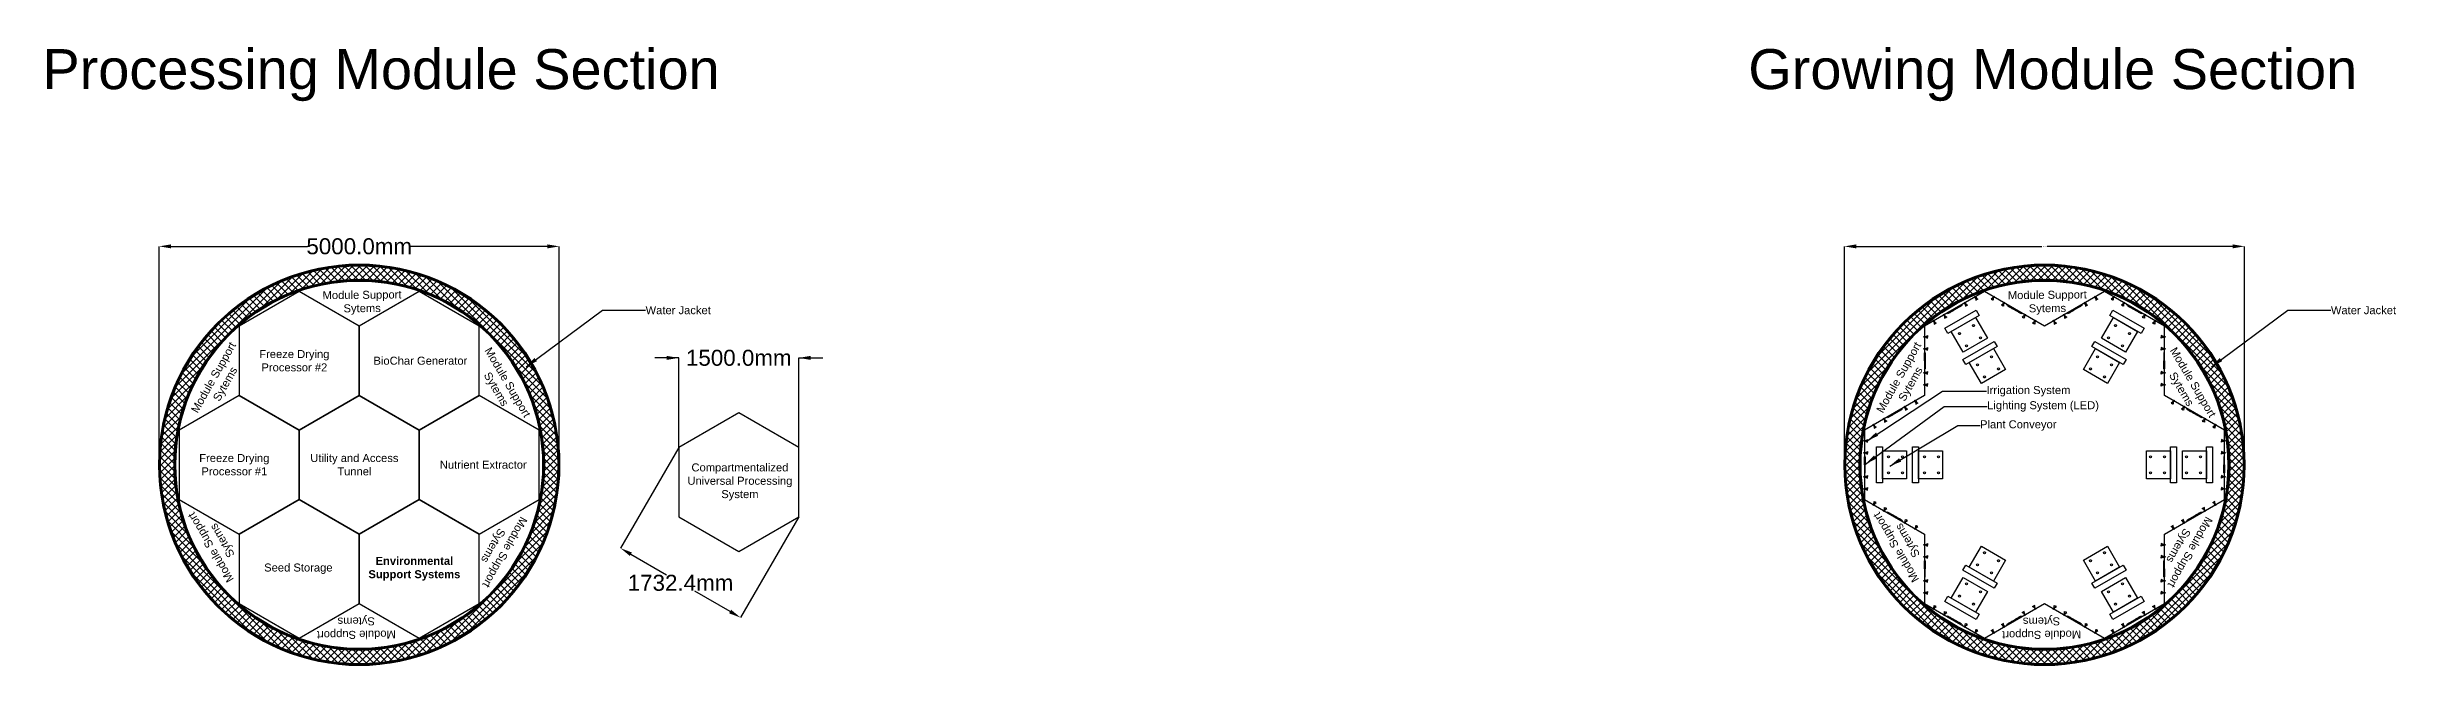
# Model space of a CAD drawing. Header units: inches. Extents: x -4186 to 68039, y -33263 to 5220.
# Drawn here: x -3901 to 25452, y -2501 to 5220 of the extents above; entities that cross this region are included whole.
import ezdxf

# ---------------------------------------------------------------- set-up
doc = ezdxf.new("R2010")
doc.units = ezdxf.units.IN
doc.header["$MEASUREMENT"] = 0
for name, color, linetype in [('Compartment', 2, 'Continuous'), ('Plant Conveyors', 3, 'Continuous'), ('Skin', 3, 'Continuous'), ('SupportSystems', 5, 'Continuous'), ('Water', 4, 'Continuous')]:
    doc.layers.add(name, color=color, linetype=linetype)
doc.styles.add('Arial', font='Arial.ttf')
doc.dimstyles.new('BigDim', dxfattribs={"dimtxt": 10, "dimasz": 150, "dimexe": 0.18, "dimexo": 0.0625, "dimgap": 0.09, "dimtad": 0, "dimtih": 1, "dimtoh": 1, "dimdec": 1, "dimzin": 0, "dimdsep": 46, "dimtxsty": 'Arial', "dimcen": 0.09, "dimclrd": 4, "dimclre": 4, "dimadec": 0, "dimazin": 0, "dimtfac": 1, "dimtofl": 0, "dimtmove": 0, "dimatfit": 3, "dimfxl": 1, "dimtolj": 1, "dimtzin": 0, "dimarcsym": 0})
doc.dimstyles.get("Standard").update_dxf_attribs({"dimtxt": 0.18, "dimasz": 0.18, "dimexe": 0.18, "dimexo": 0.0625, "dimgap": 0.09, "dimtad": 0, "dimtih": 1, "dimtoh": 1, "dimdec": 4, "dimzin": 0, "dimdsep": 46, "dimtxsty": 'Standard', "dimcen": 0.09, "dimadec": 0, "dimazin": 0, "dimtfac": 1, "dimtdec": 4, "dimtofl": 0, "dimtmove": 0, "dimatfit": 3, "dimfxl": 1, "dimtolj": 1, "dimtzin": 0, "dimarcsym": 0})
pattern_1 = [(45, (21059.07571, 0), (-0.0883883476, 0.0883883476), []), (135, (21059.07571, 0), (-0.0883883476, -0.0883883476), [])]

# ---------------------------------------------------------------- blocks, each defined once
blk = doc.blocks.new('*D1')
at = {"color": 4, "lineweight": -2}
for p, q in [((3993, 1336), (3693, 1336)), ((3993, 218), (3993, 1337)), ((5493, 218), (5493, 1337)), ((5493, 1336), (5793, 1336))]:
    blk.add_line(p, q, dxfattribs=at)
at = {"color": 4}
for points in [[(3843, 1311), (3843, 1361), (3993, 1336)], [(5643, 1361), (5643, 1311), (5493, 1336)]]:
    blk.add_solid(points, dxfattribs=at)
at = {"layer": 'Defpoints', "color": 0}
for p in [(5493, 1336), (3993, 218), (5493, 218)]:
    blk.add_point(p, dxfattribs=at)
at = {"color": 0, "insert": (4743, 1336), "char_height": 200, "attachment_point": 5, "style": 'Arial'}
blk.add_mtext('\\A1;1500.0mm', dxfattribs=at)
blk = doc.blocks.new('*D2')
at = {"color": 4, "lineweight": -2}
for p, q in [((3993, 218), (3265, -1042)), ((5493, -648), (4765, -1908)), ((3395, -1117), (3838, -1373)), ((4635, -1833), (4192, -1577))]:
    blk.add_line(p, q, dxfattribs=at)
at = {"color": 4}
for points in [[(3407, -1095), (3382, -1138), (3265, -1041)], [(4622, -1855), (4648, -1811), (4765, -1908)]]:
    blk.add_solid(points, dxfattribs=at)
at = {"layer": 'Defpoints', "color": 0}
for p in [(3993, 219), (5493, -648), (4765, -1908)]:
    blk.add_point(p, dxfattribs=at)
at = {"color": 0, "insert": (4015, -1475), "char_height": 200, "attachment_point": 5, "style": 'Arial'}
blk.add_mtext('\\A1;1732.4mm', dxfattribs=at)
blk = doc.blocks.new('*D3')
at = {"color": 4, "lineweight": -2}
for p, q in [((-2500, 0), (-2500, 2729)), ((-2350, 2729), (-645, 2729)), ((2350, 2729), (645, 2729)), ((2500, 0), (2500, 2729))]:
    blk.add_line(p, q, dxfattribs=at)
at = {"color": 4}
for points in [[(-2350, 2754), (-2350, 2704), (-2500, 2729)], [(2350, 2704), (2350, 2754), (2500, 2729)]]:
    blk.add_solid(points, dxfattribs=at)
at = {"layer": 'Defpoints', "color": 0}
for p in [(2500, 2729), (-2500, 0), (2500, 0)]:
    blk.add_point(p, dxfattribs=at)
at = {"color": 0, "insert": (0, 2729), "char_height": 200, "attachment_point": 5, "style": 'Arial'}
blk.add_mtext('\\A1;5000.0mm', dxfattribs=at)
blk = doc.blocks.new('*D6')
at = {"color": 4, "lineweight": -2}
for p, q in [((18559, 0), (18559, 2729)), ((18709, 2729), (21027, 2729)), ((23409, 2729), (21091, 2729)), ((23559, 0), (23559, 2729))]:
    blk.add_line(p, q, dxfattribs=at)
at = {"color": 4}
for points in [[(18709, 2754), (18709, 2704), (18559, 2729)], [(23409, 2704), (23409, 2754), (23559, 2729)]]:
    blk.add_solid(points, dxfattribs=at)
at = {"layer": 'Defpoints', "color": 0}
for p in [(23559, 2729), (18559, 0), (23559, 0)]:
    blk.add_point(p, dxfattribs=at)
at = {"color": 0, "insert": (21059, 2729), "char_height": 10, "attachment_point": 5, "style": 'Arial'}
blk.add_mtext('\\A1;5000.0mm', dxfattribs=at)
blk = doc.blocks.new('LED_ARRAY')
for p, q in [((18819.075711, 100), (18809.075711, 110)), ((18809.075711, 0), (18819.075711, 0)), ((18819.075711, 0), (18819.075711, 100)), ((18819.075711, -100), (18819.075711, 0)), ((18819.075711, -100), (18809.075711, -110))]:
    blk.add_line(p, q)
for points in [[(18809.075711, 90), (18809.075711, 100), (18819.075711, 100), (18819.075711, 90)], [(18809.075711, 80), (18809.075711, 90), (18819.075711, 90), (18819.075711, 80)], [(18809.075711, 70), (18809.075711, 80), (18819.075711, 80), (18819.075711, 70)], [(18809.075711, 60), (18809.075711, 70), (18819.075711, 70), (18819.075711, 60)], [(18809.075711, 50), (18809.075711, 60), (18819.075711, 60), (18819.075711, 50)], [(18809.075711, 40), (18809.075711, 50), (18819.075711, 50), (18819.075711, 40)], [(18809.075711, 30), (18809.075711, 40), (18819.075711, 40), (18819.075711, 30)], [(18809.075711, 20), (18809.075711, 30), (18819.075711, 30), (18819.075711, 20)], [(18809.075711, 10), (18809.075711, 20), (18819.075711, 20), (18819.075711, 10)], [(18809.075711, 0), (18809.075711, 10), (18819.075711, 10), (18819.075711, 0)], [(18809.075711, 0), (18809.075711, -10), (18819.075711, -10), (18819.075711, 0)], [(18809.075711, -10), (18809.075711, -20), (18819.075711, -20), (18819.075711, -10)], [(18809.075711, -20), (18809.075711, -30), (18819.075711, -30), (18819.075711, -20)], [(18809.075711, -30), (18809.075711, -40), (18819.075711, -40), (18819.075711, -30)], [(18809.075711, -40), (18809.075711, -50), (18819.075711, -50), (18819.075711, -40)], [(18809.075711, -50), (18809.075711, -60), (18819.075711, -60), (18819.075711, -50)], [(18809.075711, -60), (18809.075711, -70), (18819.075711, -70), (18819.075711, -60)], [(18809.075711, -70), (18809.075711, -80), (18819.075711, -80), (18819.075711, -70)], [(18809.075711, -80), (18809.075711, -90), (18819.075711, -90), (18819.075711, -80)], [(18809.075711, -90), (18809.075711, -100), (18819.075711, -100), (18819.075711, -90)]]:
    blk.add_lwpolyline(points, close=True)

msp = doc.modelspace()

# ---------------------------------------------------------------- hatches: boundary and pattern name
at = {"layer": 'Skin'}
h = msp.add_hatch(dxfattribs=at)
h.set_pattern_fill('ANSI37', color=256, style=0)
edge = h.paths.add_edge_path()
edge.add_arc((0, 0), 2500, 0, 360)
edge = h.paths.add_edge_path(flags=16)
edge.add_arc((0, 0), 2490, 0, 360)
h = msp.add_hatch(dxfattribs=at)
h.set_pattern_fill('ANSI37', color=256, style=0)
h.set_pattern_definition(pattern_1)
edge = h.paths.add_edge_path()
edge.add_arc((21059.08, 0), 2500, 0, 360)
edge = h.paths.add_edge_path(flags=16)
edge.add_arc((21059.08, 0), 2490, 0, 360)
h = msp.add_hatch(dxfattribs=at)
h.set_pattern_fill('ANSI37', color=256, style=0)
edge = h.paths.add_edge_path()
edge.add_arc((0, 0), 2310, 0, 360)
edge = h.paths.add_edge_path(flags=16)
edge.add_arc((0, 0), 2300, 0, 360)
h = msp.add_hatch(dxfattribs=at)
h.set_pattern_fill('ANSI37', color=256, style=0)
h.set_pattern_definition(pattern_1)
edge = h.paths.add_edge_path()
edge.add_arc((21059.08, 0), 2310, 0, 360)
edge = h.paths.add_edge_path(flags=16)
edge.add_arc((21059.08, 0), 2300, 0, 360)
at = {"layer": 'Water'}
h = msp.add_hatch(dxfattribs=at)
h.set_pattern_fill('ANSI37', color=256, scale=500, style=0)
edge = h.paths.add_edge_path()
edge.add_arc((0, 0), 2490, 0, 360)
edge = h.paths.add_edge_path(flags=16)
edge.add_arc((0, 0), 2310, 0, 360)
h = msp.add_hatch(dxfattribs=at)
h.set_pattern_fill('ANSI37', color=256, scale=500, style=0)
h.set_pattern_definition([(45, (21059.076, 0), (-44.1942, 44.1942), []), (135, (21059.076, 0), (-44.1942, -44.1942), [])])
edge = h.paths.add_edge_path()
edge.add_arc((21059.08, 0), 2490, 0, 360)
edge = h.paths.add_edge_path(flags=16)
edge.add_arc((21059.08, 0), 2310, 0, 360)

# ---------------------------------------------------------------- linework, layer by layer
at = {"layer": 'Compartment'}
for p, q in [((20309.08, 2165.06), (19559.08, 1732.05)), ((21059.08, 1732.05), (20309.08, 2165.06)), ((21809.08, 2165.06), (21059.08, 1732.05)), ((22559.08, 1732.05), (21809.08, 2165.06)), ((19559.08, 1732.05), (19559.08, 866.03)), ((22559.08, 866.03), (22559.08, 1732.05)), ((19559.08, 866.03), (18809.08, 433.01)), ((23309.08, 433.01), (22559.08, 866.03)), ((18809.08, 433.01), (18809.08, -433.01)), ((23309.08, -433.01), (23309.08, 433.01)), ((18809.08, -433.01), (19559.08, -866.03)), ((22559.08, -866.03), (23309.08, -433.01)), ((19559.08, -866.03), (19559.08, -1732.05)), ((22559.08, -1732.05), (22559.08, -866.03)), ((19559.08, -1732.05), (20309.08, -2165.06)), ((20309.08, -2165.06), (21059.08, -1732.05)), ((21059.08, -1732.05), (21809.08, -2165.06)), ((21809.08, -2165.06), (22559.08, -1732.05))]:
    msp.add_line(p, q, dxfattribs=at)
for points in [[(-1500, 866.03), (-750, 433.01), (0, 866.03), (0, 1732.05), (-750, 2165.06), (-1500, 1732.05)], [(0, 1732.05), (0, 866.03), (750, 433.01), (1500, 866.03), (1500, 1732.05), (750, 2165.06)], [(-1500, -866.03), (-750, -433.01), (-750, 433.01), (-1500, 866.03), (-2250, 433.01), (-2250, -433.01)], [(-750, -433.01), (0, -866.03), (750, -433.01), (750, 433.01), (0, 866.03), (-750, 433.01)], [(1500, 866.03), (750, 433.01), (750, -433.01), (1500, -866.03), (2250, -433.01), (2250, 433.01)], [(5492.87, 217.88), (4742.87, 650.89), (3992.87, 217.88), (3992.87, -648.15), (4742.87, -1081.16), (5492.87, -648.15)], [(0, -1732.05), (0, -866.03), (-750, -433.01), (-1500, -866.03), (-1500, -1732.05), (-750, -2165.06)], [(1500, -866.03), (750, -433.01), (0, -866.03), (0, -1732.05), (750, -2165.06), (1500, -1732.05)]]:
    msp.add_lwpolyline(points, close=True, dxfattribs=at)
at = {"layer": 'Plant Conveyors'}
for points in [[(19814.22, 1706.15), (20203.93, 1931.15), (20241.43, 1866.2), (19851.72, 1641.2)], [(19895.02, 1666.2), (20198.13, 1841.2), (20348.13, 1581.39), (20045.02, 1406.39)], [(21920.02, 1841.2), (22223.13, 1666.2), (22073.13, 1406.39), (21770.02, 1581.39)], [(21914.22, 1931.15), (22303.93, 1706.15), (22266.43, 1641.2), (21876.72, 1866.2)], [(20039.22, 1316.44), (20428.93, 1541.44), (20466.43, 1476.49), (20076.72, 1251.49)], [(21689.22, 1541.44), (22078.93, 1316.44), (22041.43, 1251.49), (21651.72, 1476.49)], [(20120.02, 1276.49), (20423.13, 1451.49), (20573.13, 1191.68), (20270.02, 1016.68)], [(21695.02, 1451.49), (21998.13, 1276.49), (21848.13, 1016.68), (21545.02, 1191.68)], [(18959.08, -225), (18959.08, 225), (19034.08, 225), (19034.08, -225)], [(19034.08, -175), (19034.08, 175), (19334.08, 175), (19334.08, -175)], [(19409.08, -225), (19409.08, 225), (19484.08, 225), (19484.08, -225)], [(19484.08, -175), (19484.08, 175), (19784.08, 175), (19784.08, -175)], [(22634.08, 175), (22634.08, -175), (22334.08, -175), (22334.08, 175)], [(22709.08, 225), (22709.08, -225), (22634.08, -225), (22634.08, 225)], [(23084.08, 175), (23084.08, -175), (22784.08, -175), (22784.08, 175)], [(23159.08, 225), (23159.08, -225), (23084.08, -225), (23084.08, 225)], [(20423.13, -1451.49), (20120.02, -1276.49), (20270.02, -1016.68), (20573.13, -1191.68)], [(21998.13, -1276.49), (21695.02, -1451.49), (21545.02, -1191.68), (21848.13, -1016.68)], [(20198.13, -1841.2), (19895.02, -1666.2), (20045.02, -1406.39), (20348.13, -1581.39)], [(20428.93, -1541.44), (20039.22, -1316.44), (20076.72, -1251.49), (20466.43, -1476.49)], [(22078.93, -1316.44), (21689.22, -1541.44), (21651.72, -1476.49), (22041.43, -1251.49)], [(22223.13, -1666.2), (21920.02, -1841.2), (21770.02, -1581.39), (22073.13, -1406.39)], [(20203.93, -1931.15), (19814.22, -1706.15), (19851.72, -1641.2), (20241.43, -1866.2)], [(22303.93, -1706.15), (21914.22, -1931.15), (21876.72, -1866.2), (22266.43, -1641.2)]]:
    msp.add_lwpolyline(points, close=True, dxfattribs=at)
for centre in [(19997.47, 1638.75), (20084.97, 1487.2), (20170.68, 1738.75), (20258.18, 1587.2), (21859.97, 1587.2), (21947.47, 1738.75), (22033.18, 1487.2), (22120.68, 1638.75), (20222.47, 1249.04), (20395.68, 1349.04), (20483.18, 1197.48), (21634.97, 1197.48), (21722.47, 1349.04), (21895.68, 1249.04), (20309.97, 1097.48), (21808.18, 1097.48), (19109.08, 100), (19284.08, 100), (19559.08, 100), (19734.08, 100), (22384.08, 100), (22559.08, 100), (22834.08, 100), (23009.08, 100), (19109.08, -100), (19284.08, -100), (19559.08, -100), (19734.08, -100), (22384.08, -100), (22559.08, -100), (22834.08, -100), (23009.08, -100), (20309.97, -1097.48), (21808.18, -1097.48), (20222.47, -1249.04), (20395.68, -1349.04), (20483.18, -1197.48), (21634.97, -1197.48), (21722.47, -1349.04), (21895.68, -1249.04), (19997.47, -1638.75), (20084.97, -1487.2), (20170.68, -1738.75), (20258.18, -1587.2), (21859.97, -1587.2), (21947.47, -1738.75), (22033.18, -1487.2), (22120.68, -1638.75)]:
    msp.add_circle(centre, 12.5, dxfattribs=at)
at = {"layer": 'Skin', "lineweight": 200}
for centre, radius in [((0, 0), 2500), ((0, 0), 2490), ((21059.08, 0), 2500), ((21059.08, 0), 2490), ((0, 0), 2310), ((0, 0), 2300), ((21059.08, 0), 2310), ((21059.08, 0), 2300)]:
    msp.add_circle(centre, radius, dxfattribs=at)
at = {"layer": 'SupportSystems'}
for p, q in [((20189.55, 2096.06), (20198.21, 2101.06)), ((20199.55, 2078.74), (20189.55, 2096.06)), ((20198.21, 2101.06), (20208.21, 2083.74)), ((20199.55, 2078.74), (20200.89, 2056.42)), ((20200.89, 2056.42), (20209.55, 2061.42)), ((20208.21, 2083.74), (20226.87, 2071.42)), ((20218.21, 2066.42), (20209.55, 2061.42)), ((20226.87, 2071.42), (20218.21, 2066.42)), ((20409.94, 2083.74), (20391.28, 2071.42)), ((20391.28, 2071.42), (20399.94, 2066.42)), ((20399.94, 2066.42), (20408.6, 2061.42)), ((20417.26, 2056.42), (20408.6, 2061.42)), ((20419.94, 2101.06), (20409.94, 2083.74)), ((20418.6, 2078.74), (20417.26, 2056.42)), ((20418.6, 2078.74), (20428.6, 2096.06)), ((20428.6, 2096.06), (20419.94, 2101.06)), ((21689.55, 2096.06), (21698.21, 2101.06)), ((21699.55, 2078.74), (21689.55, 2096.06)), ((21698.21, 2101.06), (21708.21, 2083.74)), ((21699.55, 2078.74), (21700.89, 2056.42)), ((21700.89, 2056.42), (21709.55, 2061.42)), ((21708.21, 2083.74), (21726.87, 2071.42)), ((21718.21, 2066.42), (21709.55, 2061.42)), ((21726.87, 2071.42), (21718.21, 2066.42)), ((21909.94, 2083.74), (21891.28, 2071.42)), ((21891.28, 2071.42), (21899.94, 2066.42)), ((21899.94, 2066.42), (21908.6, 2061.42)), ((21917.26, 2056.42), (21908.6, 2061.42)), ((21919.94, 2101.06), (21909.94, 2083.74)), ((21918.6, 2078.74), (21917.26, 2056.42)), ((21918.6, 2078.74), (21928.6, 2096.06)), ((21928.6, 2096.06), (21919.94, 2101.06)), ((19678.6, 1801.06), (19669.94, 1796.06)), ((19669.94, 1796.06), (19679.94, 1778.74)), ((19688.6, 1783.74), (19678.6, 1801.06)), ((19679.94, 1778.74), (19681.28, 1756.42)), ((19681.28, 1756.42), (19689.94, 1761.42)), ((19688.6, 1783.74), (19707.26, 1771.42)), ((19689.94, 1761.42), (19698.6, 1766.42)), ((19707.26, 1771.42), (19698.6, 1766.42)), ((19799.84, 1871.06), (19809.84, 1853.74)), ((19818.5, 1858.74), (19808.5, 1876.06)), ((19809.84, 1853.74), (19811.18, 1831.42)), ((19811.18, 1831.42), (19819.84, 1836.42)), ((19818.5, 1858.74), (19837.16, 1846.42)), ((19819.84, 1836.42), (19828.5, 1841.42)), ((19837.16, 1846.42), (19828.5, 1841.42)), ((20069.65, 2003.74), (20059.65, 2021.06)), ((20068.31, 2026.06), (20078.31, 2008.74)), ((20069.65, 2003.74), (20070.99, 1981.42)), ((20070.99, 1981.42), (20079.65, 1986.42)), ((20078.31, 2008.74), (20096.97, 1996.42)), ((20088.31, 1991.42), (20079.65, 1986.42)), ((20096.97, 1996.42), (20088.31, 1991.42)), ((20539.84, 2008.74), (20521.18, 1996.42)), ((20521.18, 1996.42), (20529.84, 1991.42)), ((20529.84, 1991.42), (20538.5, 1986.42)), ((20547.16, 1981.42), (20538.5, 1986.42)), ((20549.84, 2026.06), (20539.84, 2008.74)), ((20548.5, 2003.74), (20547.16, 1981.42)), ((20548.5, 2003.74), (20558.5, 2021.06)), ((20799.65, 1858.74), (20780.99, 1846.42)), ((20780.99, 1846.42), (20789.65, 1841.42)), ((20798.31, 1836.42), (20789.65, 1841.42)), ((20806.97, 1831.42), (20798.31, 1836.42)), ((20799.65, 1858.74), (20809.65, 1876.06)), ((20808.31, 1853.74), (20806.97, 1831.42)), ((20818.31, 1871.06), (20808.31, 1853.74)), ((20929.55, 1783.74), (20910.89, 1771.42)), ((20910.89, 1771.42), (20919.55, 1766.42)), ((20928.21, 1761.42), (20919.55, 1766.42)), ((20936.87, 1756.42), (20928.21, 1761.42)), ((20929.55, 1783.74), (20939.55, 1801.06)), ((20938.21, 1778.74), (20936.87, 1756.42)), ((20948.21, 1796.06), (20938.21, 1778.74)), ((20939.55, 1801.06), (20948.21, 1796.06)), ((21178.6, 1801.06), (21169.94, 1796.06)), ((21169.94, 1796.06), (21179.94, 1778.74)), ((21188.6, 1783.74), (21178.6, 1801.06)), ((21179.94, 1778.74), (21181.28, 1756.42)), ((21181.28, 1756.42), (21189.94, 1761.42)), ((21188.6, 1783.74), (21207.26, 1771.42)), ((21189.94, 1761.42), (21198.6, 1766.42)), ((21207.26, 1771.42), (21198.6, 1766.42)), ((21299.84, 1871.06), (21309.84, 1853.74)), ((21318.5, 1858.74), (21308.5, 1876.06)), ((21309.84, 1853.74), (21311.18, 1831.42)), ((21311.18, 1831.42), (21319.84, 1836.42)), ((21318.5, 1858.74), (21337.16, 1846.42)), ((21319.84, 1836.42), (21328.5, 1841.42)), ((21337.16, 1846.42), (21328.5, 1841.42)), ((21569.65, 2003.74), (21559.65, 2021.06)), ((21568.31, 2026.06), (21578.31, 2008.74)), ((21569.65, 2003.74), (21570.99, 1981.42)), ((21570.99, 1981.42), (21579.65, 1986.42)), ((21578.31, 2008.74), (21596.97, 1996.42)), ((21588.31, 1991.42), (21579.65, 1986.42)), ((21596.97, 1996.42), (21588.31, 1991.42)), ((22039.84, 2008.74), (22021.18, 1996.42)), ((22021.18, 1996.42), (22029.84, 1991.42)), ((22029.84, 1991.42), (22038.5, 1986.42)), ((22047.16, 1981.42), (22038.5, 1986.42)), ((22049.84, 2026.06), (22039.84, 2008.74)), ((22048.5, 2003.74), (22047.16, 1981.42)), ((22048.5, 2003.74), (22058.5, 2021.06)), ((22299.65, 1858.74), (22280.99, 1846.42)), ((22280.99, 1846.42), (22289.65, 1841.42)), ((22298.31, 1836.42), (22289.65, 1841.42)), ((22306.97, 1831.42), (22298.31, 1836.42)), ((22299.65, 1858.74), (22309.65, 1876.06)), ((22308.31, 1853.74), (22306.97, 1831.42)), ((22318.31, 1871.06), (22308.31, 1853.74)), ((22429.55, 1783.74), (22410.89, 1771.42)), ((22410.89, 1771.42), (22419.55, 1766.42)), ((22428.21, 1761.42), (22419.55, 1766.42)), ((22436.87, 1756.42), (22428.21, 1761.42)), ((22429.55, 1783.74), (22439.55, 1801.06)), ((22438.21, 1778.74), (22436.87, 1756.42)), ((22448.21, 1796.06), (22438.21, 1778.74)), ((22439.55, 1801.06), (22448.21, 1796.06)), ((19559.08, 1604.04), (19579.08, 1604.04)), ((19559.08, 1594.04), (19559.08, 1604.04)), ((19579.08, 1594.04), (19559.08, 1594.04)), ((19579.08, 1604.04), (19599.08, 1614.04)), ((19579.08, 1594.04), (19599.08, 1584.04)), ((19599.08, 1614.04), (19599.08, 1604.04)), ((19599.08, 1604.04), (19599.08, 1594.04)), ((19599.08, 1584.04), (19599.08, 1594.04)), ((22539.08, 1604.04), (22519.08, 1614.04)), ((22519.08, 1614.04), (22519.08, 1604.04)), ((22519.08, 1604.04), (22519.08, 1594.04)), ((22539.08, 1594.04), (22519.08, 1584.04)), ((22519.08, 1584.04), (22519.08, 1594.04)), ((22559.08, 1604.04), (22539.08, 1604.04)), ((22539.08, 1594.04), (22559.08, 1594.04)), ((22559.08, 1594.04), (22559.08, 1604.04)), ((19559.08, 1454.04), (19579.08, 1454.04)), ((19579.08, 1444.04), (19559.08, 1444.04)), ((19579.08, 1454.04), (19599.08, 1464.04)), ((19579.08, 1444.04), (19599.08, 1434.04)), ((19599.08, 1464.04), (19599.08, 1454.04)), ((19599.08, 1454.04), (19599.08, 1444.04)), ((19599.08, 1434.04), (19599.08, 1444.04)), ((22539.08, 1454.04), (22519.08, 1464.04)), ((22519.08, 1464.04), (22519.08, 1454.04)), ((22519.08, 1454.04), (22519.08, 1444.04)), ((22539.08, 1444.04), (22519.08, 1434.04)), ((22519.08, 1434.04), (22519.08, 1444.04)), ((22559.08, 1454.04), (22539.08, 1454.04)), ((22539.08, 1444.04), (22559.08, 1444.04)), ((19579.08, 1154.04), (19559.08, 1154.04)), ((19559.08, 1144.04), (19579.08, 1144.04)), ((19579.08, 1004.04), (19559.08, 1004.04)), ((19559.08, 1004.04), (19559.08, 994.04)), ((19559.08, 994.04), (19579.08, 994.04)), ((19579.08, 1154.04), (19599.08, 1164.04)), ((19579.08, 1144.04), (19599.08, 1134.04)), ((19579.08, 1004.04), (19599.08, 1014.04)), ((19579.08, 994.04), (19599.08, 984.04)), ((19599.08, 1164.04), (19599.08, 1154.04)), ((19599.08, 1144.04), (19599.08, 1154.04)), ((19599.08, 1134.04), (19599.08, 1144.04)), ((19599.08, 1014.04), (19599.08, 1004.04)), ((19599.08, 994.04), (19599.08, 1004.04)), ((19599.08, 984.04), (19599.08, 994.04)), ((22539.08, 1154.04), (22519.08, 1164.04)), ((22519.08, 1164.04), (22519.08, 1154.04)), ((22519.08, 1144.04), (22519.08, 1154.04)), ((22539.08, 1144.04), (22519.08, 1134.04)), ((22519.08, 1134.04), (22519.08, 1144.04)), ((22539.08, 1004.04), (22519.08, 1014.04)), ((22519.08, 1014.04), (22519.08, 1004.04)), ((22519.08, 994.04), (22519.08, 1004.04)), ((22539.08, 994.04), (22519.08, 984.04)), ((22519.08, 984.04), (22519.08, 994.04)), ((22539.08, 1154.04), (22559.08, 1154.04)), ((22559.08, 1144.04), (22539.08, 1144.04)), ((22539.08, 1004.04), (22559.08, 1004.04)), ((22559.08, 994.04), (22539.08, 994.04)), ((22559.08, 1004.04), (22559.08, 994.04)), ((19319.65, 704.7), (19309.65, 722.02)), ((19318.31, 727.02), (19328.31, 709.7)), ((19319.65, 704.7), (19320.99, 682.38)), ((19320.99, 682.38), (19329.65, 687.38)), ((19328.31, 709.7), (19346.97, 697.38)), ((19338.31, 692.38), (19329.65, 687.38)), ((19346.97, 697.38), (19338.31, 692.38)), ((19439.55, 797.02), (19448.21, 802.02)), ((19449.55, 779.7), (19439.55, 797.02)), ((19448.21, 802.02), (19458.21, 784.7)), ((19449.55, 779.7), (19450.89, 757.38)), ((19450.89, 757.38), (19459.55, 762.38)), ((19458.21, 784.7), (19476.87, 772.38)), ((19468.21, 767.38), (19459.55, 762.38)), ((19476.87, 772.38), (19468.21, 767.38)), ((22659.94, 784.7), (22641.28, 772.38)), ((22641.28, 772.38), (22649.94, 767.38)), ((22649.94, 767.38), (22658.6, 762.38)), ((22667.26, 757.38), (22658.6, 762.38)), ((22669.94, 802.02), (22659.94, 784.7)), ((22668.6, 779.7), (22667.26, 757.38)), ((22668.6, 779.7), (22678.6, 797.02)), ((22678.6, 797.02), (22669.94, 802.02)), ((22789.84, 709.7), (22771.18, 697.38)), ((22771.18, 697.38), (22779.84, 692.38)), ((22779.84, 692.38), (22788.5, 687.38)), ((22797.16, 682.38), (22788.5, 687.38)), ((22799.84, 727.02), (22789.84, 709.7)), ((22798.5, 704.7), (22797.16, 682.38)), ((22798.5, 704.7), (22808.5, 722.02)), ((18809.08, 295), (18809.08, 305)), ((18809.08, 305), (18829.08, 305)), ((18829.08, 295), (18809.08, 295)), ((18829.08, 305), (18849.08, 315)), ((18829.08, 295), (18849.08, 285)), ((18849.08, 315), (18849.08, 305)), ((18849.08, 305), (18849.08, 295)), ((18849.08, 285), (18849.08, 295)), ((18928.6, 502.02), (18919.94, 497.02)), ((18919.94, 497.02), (18929.94, 479.7)), ((18938.6, 484.7), (18928.6, 502.02)), ((18929.94, 479.7), (18931.28, 457.38)), ((18931.28, 457.38), (18939.94, 462.38)), ((18938.6, 484.7), (18957.26, 472.38)), ((18939.94, 462.38), (18948.6, 467.38)), ((18957.26, 472.38), (18948.6, 467.38)), ((19049.84, 572.02), (19059.84, 554.7)), ((19068.5, 559.7), (19058.5, 577.02)), ((19059.84, 554.7), (19061.18, 532.38)), ((19061.18, 532.38), (19069.84, 537.38)), ((19068.5, 559.7), (19087.16, 547.38)), ((19069.84, 537.38), (19078.5, 542.38)), ((19087.16, 547.38), (19078.5, 542.38)), ((23049.65, 559.7), (23030.99, 547.38)), ((23030.99, 547.38), (23039.65, 542.38)), ((23048.31, 537.38), (23039.65, 542.38)), ((23056.97, 532.38), (23048.31, 537.38)), ((23049.65, 559.7), (23059.65, 577.02)), ((23058.31, 554.7), (23056.97, 532.38)), ((23068.31, 572.02), (23058.31, 554.7)), ((23179.55, 484.7), (23160.89, 472.38)), ((23160.89, 472.38), (23169.55, 467.38)), ((23178.21, 462.38), (23169.55, 467.38)), ((23186.87, 457.38), (23178.21, 462.38)), ((23179.55, 484.7), (23189.55, 502.02)), ((23188.21, 479.7), (23186.87, 457.38)), ((23198.21, 497.02), (23188.21, 479.7)), ((23189.55, 502.02), (23198.21, 497.02)), ((23289.08, 305), (23269.08, 315)), ((23269.08, 315), (23269.08, 305)), ((23269.08, 305), (23269.08, 295)), ((23289.08, 295), (23269.08, 285)), ((23269.08, 285), (23269.08, 295)), ((23309.08, 305), (23289.08, 305)), ((23289.08, 295), (23309.08, 295)), ((23309.08, 295), (23309.08, 305)), ((18809.08, 155), (18829.08, 155)), ((18829.08, 145), (18809.08, 145)), ((18829.08, 155), (18849.08, 165)), ((18829.08, 145), (18849.08, 135)), ((18849.08, 165), (18849.08, 155)), ((18849.08, 155), (18849.08, 145)), ((18849.08, 135), (18849.08, 145)), ((23289.08, 155), (23269.08, 165)), ((23269.08, 165), (23269.08, 155)), ((23269.08, 155), (23269.08, 145)), ((23289.08, 145), (23269.08, 135)), ((23269.08, 135), (23269.08, 145)), ((23309.08, 155), (23289.08, 155)), ((23289.08, 145), (23309.08, 145)), ((18829.08, -145), (18809.08, -145)), ((18809.08, -155), (18829.08, -155)), ((18829.08, -145), (18849.08, -135)), ((18829.08, -155), (18849.08, -165)), ((18829.08, -295), (18849.08, -285)), ((18849.08, -135), (18849.08, -145)), ((18849.08, -155), (18849.08, -145)), ((18849.08, -165), (18849.08, -155)), ((18849.08, -285), (18849.08, -295)), ((23289.08, -145), (23269.08, -135)), ((23269.08, -135), (23269.08, -145)), ((23269.08, -155), (23269.08, -145)), ((23289.08, -155), (23269.08, -165)), ((23269.08, -165), (23269.08, -155)), ((23289.08, -295), (23269.08, -285)), ((23269.08, -285), (23269.08, -295)), ((23289.08, -145), (23309.08, -145)), ((23309.08, -155), (23289.08, -155)), ((18829.08, -295), (18809.08, -295)), ((18809.08, -295), (18809.08, -305)), ((18809.08, -305), (18829.08, -305)), ((18829.08, -305), (18849.08, -315)), ((18849.08, -305), (18849.08, -295)), ((18849.08, -315), (18849.08, -305)), ((18919.94, -497.02), (18929.94, -479.7)), ((18928.6, -502.02), (18919.94, -497.02)), ((18938.6, -484.7), (18928.6, -502.02)), ((18929.94, -479.7), (18931.28, -457.38)), ((18931.28, -457.38), (18939.94, -462.38)), ((18938.6, -484.7), (18957.26, -472.38)), ((18939.94, -462.38), (18948.6, -467.38)), ((18957.26, -472.38), (18948.6, -467.38)), ((19049.84, -572.02), (19059.84, -554.7)), ((19068.5, -559.7), (19058.5, -577.02)), ((19059.84, -554.7), (19061.18, -532.38)), ((19061.18, -532.38), (19069.84, -537.38)), ((19068.5, -559.7), (19087.16, -547.38)), ((19069.84, -537.38), (19078.5, -542.38)), ((19087.16, -547.38), (19078.5, -542.38)), ((23030.99, -547.38), (23039.65, -542.38)), ((23049.65, -559.7), (23030.99, -547.38)), ((23048.31, -537.38), (23039.65, -542.38)), ((23056.97, -532.38), (23048.31, -537.38)), ((23049.65, -559.7), (23059.65, -577.02)), ((23058.31, -554.7), (23056.97, -532.38)), ((23068.31, -572.02), (23058.31, -554.7)), ((23160.89, -472.38), (23169.55, -467.38)), ((23179.55, -484.7), (23160.89, -472.38)), ((23178.21, -462.38), (23169.55, -467.38)), ((23186.87, -457.38), (23178.21, -462.38)), ((23179.55, -484.7), (23189.55, -502.02)), ((23188.21, -479.7), (23186.87, -457.38)), ((23198.21, -497.02), (23188.21, -479.7)), ((23189.55, -502.02), (23198.21, -497.02)), ((23269.08, -305), (23269.08, -295)), ((23289.08, -305), (23269.08, -315)), ((23269.08, -315), (23269.08, -305)), ((23289.08, -295), (23309.08, -295)), ((23309.08, -305), (23289.08, -305)), ((23309.08, -295), (23309.08, -305)), ((19319.65, -704.7), (19309.65, -722.02)), ((19318.31, -727.02), (19328.31, -709.7)), ((19319.65, -704.7), (19320.99, -682.38)), ((19320.99, -682.38), (19329.65, -687.38)), ((19328.31, -709.7), (19346.97, -697.38)), ((19338.31, -692.38), (19329.65, -687.38)), ((19346.97, -697.38), (19338.31, -692.38)), ((19449.55, -779.7), (19439.55, -797.02)), ((19439.55, -797.02), (19448.21, -802.02)), ((19448.21, -802.02), (19458.21, -784.7)), ((19449.55, -779.7), (19450.89, -757.38)), ((19450.89, -757.38), (19459.55, -762.38)), ((19458.21, -784.7), (19476.87, -772.38)), ((19468.21, -767.38), (19459.55, -762.38)), ((19476.87, -772.38), (19468.21, -767.38)), ((22641.28, -772.38), (22649.94, -767.38)), ((22659.94, -784.7), (22641.28, -772.38)), ((22649.94, -767.38), (22658.6, -762.38)), ((22667.26, -757.38), (22658.6, -762.38)), ((22669.94, -802.02), (22659.94, -784.7)), ((22668.6, -779.7), (22667.26, -757.38)), ((22668.6, -779.7), (22678.6, -797.02)), ((22678.6, -797.02), (22669.94, -802.02)), ((22771.18, -697.38), (22779.84, -692.38)), ((22789.84, -709.7), (22771.18, -697.38)), ((22779.84, -692.38), (22788.5, -687.38)), ((22797.16, -682.38), (22788.5, -687.38)), ((22799.84, -727.02), (22789.84, -709.7)), ((22798.5, -704.7), (22797.16, -682.38)), ((22798.5, -704.7), (22808.5, -722.02)), ((19559.08, -1004.04), (19559.08, -994.04)), ((19559.08, -994.04), (19579.08, -994.04)), ((19579.08, -1004.04), (19559.08, -1004.04)), ((19559.08, -1144.04), (19579.08, -1144.04)), ((19579.08, -1154.04), (19559.08, -1154.04)), ((19579.08, -994.04), (19599.08, -984.04)), ((19579.08, -1004.04), (19599.08, -1014.04)), ((19579.08, -1144.04), (19599.08, -1134.04)), ((19579.08, -1154.04), (19599.08, -1164.04)), ((19599.08, -984.04), (19599.08, -994.04)), ((19599.08, -994.04), (19599.08, -1004.04)), ((19599.08, -1014.04), (19599.08, -1004.04)), ((19599.08, -1134.04), (19599.08, -1144.04)), ((19599.08, -1144.04), (19599.08, -1154.04)), ((19599.08, -1164.04), (19599.08, -1154.04)), ((22539.08, -994.04), (22519.08, -984.04)), ((22519.08, -984.04), (22519.08, -994.04)), ((22519.08, -994.04), (22519.08, -1004.04)), ((22539.08, -1004.04), (22519.08, -1014.04)), ((22519.08, -1014.04), (22519.08, -1004.04)), ((22539.08, -1144.04), (22519.08, -1134.04)), ((22519.08, -1134.04), (22519.08, -1144.04)), ((22519.08, -1144.04), (22519.08, -1154.04)), ((22539.08, -1154.04), (22519.08, -1164.04)), ((22519.08, -1164.04), (22519.08, -1154.04)), ((22559.08, -994.04), (22539.08, -994.04)), ((22539.08, -1004.04), (22559.08, -1004.04)), ((22559.08, -1144.04), (22539.08, -1144.04)), ((22539.08, -1154.04), (22559.08, -1154.04)), ((22559.08, -1004.04), (22559.08, -994.04)), ((19579.08, -1444.04), (19559.08, -1444.04)), ((19559.08, -1454.04), (19579.08, -1454.04)), ((19579.08, -1444.04), (19599.08, -1434.04)), ((19579.08, -1454.04), (19599.08, -1464.04)), ((19599.08, -1434.04), (19599.08, -1444.04)), ((19599.08, -1454.04), (19599.08, -1444.04)), ((19599.08, -1464.04), (19599.08, -1454.04)), ((22539.08, -1444.04), (22519.08, -1434.04)), ((22519.08, -1434.04), (22519.08, -1444.04)), ((22519.08, -1454.04), (22519.08, -1444.04)), ((22539.08, -1454.04), (22519.08, -1464.04)), ((22519.08, -1464.04), (22519.08, -1454.04)), ((22539.08, -1444.04), (22559.08, -1444.04)), ((22559.08, -1454.04), (22539.08, -1454.04)), ((19579.08, -1594.04), (19559.08, -1594.04)), ((19559.08, -1594.04), (19559.08, -1604.04)), ((19559.08, -1604.04), (19579.08, -1604.04)), ((19579.08, -1594.04), (19599.08, -1584.04)), ((19579.08, -1604.04), (19599.08, -1614.04)), ((19599.08, -1584.04), (19599.08, -1594.04)), ((19599.08, -1604.04), (19599.08, -1594.04)), ((19599.08, -1614.04), (19599.08, -1604.04)), ((19679.94, -1778.74), (19681.28, -1756.42)), ((19681.28, -1756.42), (19689.94, -1761.42)), ((20936.87, -1756.42), (20928.21, -1761.42)), ((20938.21, -1778.74), (20936.87, -1756.42)), ((21179.94, -1778.74), (21181.28, -1756.42)), ((21181.28, -1756.42), (21189.94, -1761.42)), ((22436.87, -1756.42), (22428.21, -1761.42)), ((22438.21, -1778.74), (22436.87, -1756.42)), ((22539.08, -1594.04), (22519.08, -1584.04)), ((22519.08, -1584.04), (22519.08, -1594.04)), ((22519.08, -1604.04), (22519.08, -1594.04)), ((22539.08, -1604.04), (22519.08, -1614.04)), ((22519.08, -1614.04), (22519.08, -1604.04)), ((22539.08, -1594.04), (22559.08, -1594.04)), ((22559.08, -1604.04), (22539.08, -1604.04)), ((22559.08, -1594.04), (22559.08, -1604.04)), ((19669.94, -1796.06), (19679.94, -1778.74)), ((19678.6, -1801.06), (19669.94, -1796.06)), ((19688.6, -1783.74), (19678.6, -1801.06)), ((19688.6, -1783.74), (19707.26, -1771.42)), ((19689.94, -1761.42), (19698.6, -1766.42)), ((19707.26, -1771.42), (19698.6, -1766.42)), ((19799.84, -1871.06), (19809.84, -1853.74)), ((19818.5, -1858.74), (19808.5, -1876.06)), ((19809.84, -1853.74), (19811.18, -1831.42)), ((19811.18, -1831.42), (19819.84, -1836.42)), ((19818.5, -1858.74), (19837.16, -1846.42)), ((19819.84, -1836.42), (19828.5, -1841.42)), ((19837.16, -1846.42), (19828.5, -1841.42)), ((20069.65, -2003.74), (20059.65, -2021.06)), ((20068.31, -2026.06), (20078.31, -2008.74)), ((20069.65, -2003.74), (20070.99, -1981.42)), ((20070.99, -1981.42), (20079.65, -1986.42)), ((20078.31, -2008.74), (20096.97, -1996.42)), ((20088.31, -1991.42), (20079.65, -1986.42)), ((20096.97, -1996.42), (20088.31, -1991.42)), ((20521.18, -1996.42), (20529.84, -1991.42)), ((20539.84, -2008.74), (20521.18, -1996.42)), ((20529.84, -1991.42), (20538.5, -1986.42)), ((20547.16, -1981.42), (20538.5, -1986.42)), ((20549.84, -2026.06), (20539.84, -2008.74)), ((20548.5, -2003.74), (20547.16, -1981.42)), ((20548.5, -2003.74), (20558.5, -2021.06)), ((20780.99, -1846.42), (20789.65, -1841.42)), ((20799.65, -1858.74), (20780.99, -1846.42)), ((20798.31, -1836.42), (20789.65, -1841.42)), ((20806.97, -1831.42), (20798.31, -1836.42)), ((20799.65, -1858.74), (20809.65, -1876.06)), ((20808.31, -1853.74), (20806.97, -1831.42)), ((20818.31, -1871.06), (20808.31, -1853.74)), ((20910.89, -1771.42), (20919.55, -1766.42)), ((20929.55, -1783.74), (20910.89, -1771.42)), ((20928.21, -1761.42), (20919.55, -1766.42)), ((20929.55, -1783.74), (20939.55, -1801.06)), ((20948.21, -1796.06), (20938.21, -1778.74)), ((20939.55, -1801.06), (20948.21, -1796.06)), ((21169.94, -1796.06), (21179.94, -1778.74)), ((21178.6, -1801.06), (21169.94, -1796.06)), ((21188.6, -1783.74), (21178.6, -1801.06)), ((21188.6, -1783.74), (21207.26, -1771.42)), ((21189.94, -1761.42), (21198.6, -1766.42)), ((21207.26, -1771.42), (21198.6, -1766.42)), ((21299.84, -1871.06), (21309.84, -1853.74)), ((21318.5, -1858.74), (21308.5, -1876.06)), ((21309.84, -1853.74), (21311.18, -1831.42)), ((21311.18, -1831.42), (21319.84, -1836.42)), ((21318.5, -1858.74), (21337.16, -1846.42)), ((21319.84, -1836.42), (21328.5, -1841.42)), ((21337.16, -1846.42), (21328.5, -1841.42)), ((21569.65, -2003.74), (21559.65, -2021.06)), ((21568.31, -2026.06), (21578.31, -2008.74)), ((21569.65, -2003.74), (21570.99, -1981.42)), ((21570.99, -1981.42), (21579.65, -1986.42)), ((21578.31, -2008.74), (21596.97, -1996.42)), ((21588.31, -1991.42), (21579.65, -1986.42)), ((21596.97, -1996.42), (21588.31, -1991.42)), ((22021.18, -1996.42), (22029.84, -1991.42)), ((22039.84, -2008.74), (22021.18, -1996.42)), ((22029.84, -1991.42), (22038.5, -1986.42)), ((22047.16, -1981.42), (22038.5, -1986.42)), ((22049.84, -2026.06), (22039.84, -2008.74)), ((22048.5, -2003.74), (22047.16, -1981.42)), ((22048.5, -2003.74), (22058.5, -2021.06)), ((22280.99, -1846.42), (22289.65, -1841.42)), ((22299.65, -1858.74), (22280.99, -1846.42)), ((22298.31, -1836.42), (22289.65, -1841.42)), ((22306.97, -1831.42), (22298.31, -1836.42)), ((22299.65, -1858.74), (22309.65, -1876.06)), ((22308.31, -1853.74), (22306.97, -1831.42)), ((22318.31, -1871.06), (22308.31, -1853.74)), ((22410.89, -1771.42), (22419.55, -1766.42)), ((22429.55, -1783.74), (22410.89, -1771.42)), ((22428.21, -1761.42), (22419.55, -1766.42)), ((22429.55, -1783.74), (22439.55, -1801.06)), ((22448.21, -1796.06), (22438.21, -1778.74)), ((22439.55, -1801.06), (22448.21, -1796.06)), ((20199.55, -2078.74), (20189.55, -2096.06)), ((20189.55, -2096.06), (20198.21, -2101.06)), ((20198.21, -2101.06), (20208.21, -2083.74)), ((20199.55, -2078.74), (20200.89, -2056.42)), ((20200.89, -2056.42), (20209.55, -2061.42)), ((20208.21, -2083.74), (20226.87, -2071.42)), ((20218.21, -2066.42), (20209.55, -2061.42)), ((20226.87, -2071.42), (20218.21, -2066.42)), ((20391.28, -2071.42), (20399.94, -2066.42)), ((20409.94, -2083.74), (20391.28, -2071.42)), ((20399.94, -2066.42), (20408.6, -2061.42)), ((20417.26, -2056.42), (20408.6, -2061.42)), ((20419.94, -2101.06), (20409.94, -2083.74)), ((20418.6, -2078.74), (20417.26, -2056.42)), ((20418.6, -2078.74), (20428.6, -2096.06)), ((20428.6, -2096.06), (20419.94, -2101.06)), ((21699.55, -2078.74), (21689.55, -2096.06)), ((21689.55, -2096.06), (21698.21, -2101.06)), ((21698.21, -2101.06), (21708.21, -2083.74)), ((21699.55, -2078.74), (21700.89, -2056.42)), ((21700.89, -2056.42), (21709.55, -2061.42)), ((21708.21, -2083.74), (21726.87, -2071.42)), ((21718.21, -2066.42), (21709.55, -2061.42)), ((21726.87, -2071.42), (21718.21, -2066.42)), ((21891.28, -2071.42), (21899.94, -2066.42)), ((21909.94, -2083.74), (21891.28, -2071.42)), ((21899.94, -2066.42), (21908.6, -2061.42)), ((21917.26, -2056.42), (21908.6, -2061.42)), ((21919.94, -2101.06), (21909.94, -2083.74)), ((21918.6, -2078.74), (21917.26, -2056.42)), ((21918.6, -2078.74), (21928.6, -2096.06)), ((21928.6, -2096.06), (21919.94, -2101.06))]:
    msp.add_line(p, q, dxfattribs=at)
for centre in [(20191.88, 2102.02), (20426.27, 2102.02), (21691.88, 2102.02), (21926.27, 2102.02), (19672.27, 1802.02), (19802.17, 1877.02), (20061.98, 2027.02), (20556.17, 2027.02), (20815.98, 1877.02), (20945.88, 1802.02), (21172.27, 1802.02), (21302.17, 1877.02), (21561.98, 2027.02), (22056.17, 2027.02), (22315.98, 1877.02), (22445.88, 1802.02), (19555.08, 1599.04), (22563.08, 1599.04), (19555.08, 1449.04), (22563.08, 1449.04), (19555.08, 1149.04), (19555.08, 999.04), (22563.08, 1149.04), (22563.08, 999.04), (19311.98, 727.98), (19441.88, 802.98), (22676.27, 802.98), (22806.17, 727.98), (18805.08, 300), (18922.27, 502.98), (19052.17, 577.98), (23065.98, 577.98), (23195.88, 502.98), (23313.08, 300), (18805.08, 150), (23313.08, 150), (18805.08, -150), (23313.08, -150), (18805.08, -300), (18922.27, -502.98), (19052.17, -577.98), (23065.98, -577.98), (23195.88, -502.98), (23313.08, -300), (19311.98, -727.98), (19441.88, -802.98), (22676.27, -802.98), (22806.17, -727.98), (19555.08, -999.04), (19555.08, -1149.04), (22563.08, -999.04), (22563.08, -1149.04), (19555.08, -1449.04), (22563.08, -1449.04), (19555.08, -1599.04), (22563.08, -1599.04), (19672.27, -1802.02), (19802.17, -1877.02), (20061.98, -2027.02), (20556.17, -2027.02), (20815.98, -1877.02), (20945.88, -1802.02), (21172.27, -1802.02), (21302.17, -1877.02), (21561.98, -2027.02), (22056.17, -2027.02), (22315.98, -1877.02), (22445.88, -1802.02), (20191.88, -2102.02), (20426.27, -2102.02), (21691.88, -2102.02), (21926.27, -2102.02)]:
    msp.add_circle(centre, 4, dxfattribs=at)

# ---------------------------------------------------------------- block references
for p, rotation in [((10529.54, 18237.69), 299.9999999999999), ((30088.61, 18237.69), 239.9999999999998), ((31588.61, 18237.69), 239.9999999999999), ((41368.15, 1299.04), 179.9999999999999), ((9779.54, 16938.66), 299.9999999999999), ((42118.15, 0), 180), ((32338.61, -16938.66), 119.9999999999999), ((750, -1299.04), 359.9999999999999), ((10529.54, -18237.69), 59.99999999999999), ((12029.54, -18237.69), 59.99999999999989), ((31588.61, -18237.69), 120)]:
    msp.add_blockref('LED_ARRAY', p, dxfattribs=dict(at, rotation=rotation))
at = {"layer": 'SupportSystems', "xscale": -1}
for p, rotation in [((12029.54, 18237.69), 120), ((750, 1299.04), 180), ((32338.61, 16938.66), 60.00000000000007), ((9779.54, -16938.66), 240.0000000000001), ((30088.61, -18237.69), 300.0000000000001)]:
    msp.add_blockref('LED_ARRAY', p, dxfattribs=dict(at, rotation=rotation))
at = {"layer": 'SupportSystems'}
msp.add_blockref('LED_ARRAY', (0, 0), dxfattribs=at)
at = {"layer": 'SupportSystems', "xscale": -0.9999999999999999}
msp.add_blockref('LED_ARRAY', (41368.15, -1299.04), dxfattribs=at)

# ---------------------------------------------------------------- texts
at = {"char_height": 5000, "width": 8760.9683, "attachment_point": 1, "style": 'Arial'}
for s, insert in [('{\\H0.1x;Processing Module Section}', (-3958.79, 5193.28)), ('{\\H0.1x;Growing Module Section}', (17357.68, 5193.28))]:
    msp.add_mtext(s, dxfattribs=dict(at, insert=insert))
at = {"char_height": 100, "width": 1346.2981, "attachment_point": 5}
for insert, rotation in [((36.24, 2025.48), 0.546327), ((21095.31, 2025.48), 0.546327), ((-1736, 1044.12), 60.546327), ((1772.24, 981.36), 300.546327), ((19323.08, 1044.12), 60.546327), ((22831.31, 981.36), 300.546327), ((-1772.24, -981.36), 120.546327), ((19286.84, -981.36), 120.546327), ((1736, -1044.12), 240.546327), ((22795.08, -1044.12), 240.546327), ((-36.24, -2025.48), 180.546327), ((21022.84, -2025.48), 180.546327)]:
    msp.add_mtext('{\\fArial|b0|i0|c0|p0;Module Support Sytems}', dxfattribs=dict(at, insert=insert, rotation=rotation))
at = {"char_height": 100, "attachment_point": 4, "style": 'Arial'}
for s, insert in [('{Water Jacket}', (3578.76, 1931.18)), ('{Water Jacket}', (24637.83, 1931.18)), ('{Irrigation System}', (20335.33, 919.37)), ('{Lighting System (LED)}', (20342.71, 729.74)), ('{Plant Conveyor}', (20253.92, 491.25))]:
    msp.add_mtext(s, dxfattribs=dict(at, insert=insert))
at = {"char_height": 100, "width": 1346.2981, "attachment_point": 5}
for s, insert in [('{\\fArial|b0|i0|c0|p0;Freeze Drying Processor #2}', (-810.41, 1300.09)), ('{\\fArial|b0|i0|c0|p0;BioChar Generator}', (764.59, 1300.09)), ('{\\fArial|b0|i0|c0|p0;Freeze Drying Processor #1}', (-1560.41, 1.05)), ('{\\fArial|b0|i0|c0|p0;Utility and Access Tunnel}', (-60.41, 1.05)), ('{\\fArial|b0|i0|c0|p0;Nutrient Extractor}', (1550, 1.05)), ('{\\fArial|b0|i0|c0|p0;Compartmentalized Universal Processing System}', (4757.46, -214.08)), ('{\\fArial|b1|i0|c0|p0;Environmental Support Systems}', (689.59, -1297.98)), ('{\\fArial|b0|i0|c0|p0;Seed Storage}', (-760.41, -1297.98))]:
    msp.add_mtext(s, dxfattribs=dict(at, insert=insert))

# ---------------------------------------------------------------- dimensions: what is measured, and where the dimension line sits
for base, p1, p2, override, picture, middle in [((2500, 2728.65), (-2500, 0), (2500, 0), {"dimtxt": 200, "dimpost": '<>mm', "dimclrd": 4, "dimclre": 4}, '*D3', (0, 2728.65)), ((23559.08, 2728.65), (18559.08, 0), (23559.08, 0), {"dimpost": '<>mm', "dimclrd": 4, "dimclre": 4}, '*D6', (21059.08, 2728.65)), ((5492.87, 1336.41), (3992.87, 217.88), (5492.87, 217.88), {"dimtxt": 200, "dimpost": '<>mm'}, '*D1', (4742.87, 1336.41))]:
    dim = msp.add_linear_dim(base=base, p1=p1, p2=p2, dimstyle='BigDim', override=override)
    dim.commit()
    dim.dimension.update_dxf_attribs({"geometry": picture, "text_midpoint": middle})
dim = msp.add_aligned_dim(p1=(3992.87, 218.5), p2=(5492.87, -648.15), distance=-1455.19, dimstyle='BigDim', override={"dimtxt": 200, "dimpost": '<>mm'})
dim.commit()
dim.dimension.update_dxf_attribs({"geometry": '*D2', "text_midpoint": (4014.89, -1474.82)})

# ---------------------------------------------------------------- leaders
at = {"annotation_type": 0, "has_hookline": 1, "hookline_direction": 0}
for points, text_width in [([(2085.12, 1224.94), (3040.15, 1931.18), (3578.67, 1931.18)], 812.96), ([(23144.2, 1224.94), (24099.23, 1931.18), (24637.74, 1931.18)], 812.96), ([(18841.7, 300.79), (19784.18, 919.37), (20335.24, 919.37)], 1026.88), ([(18822.7, 8.69), (19804.1, 729.74), (20342.62, 729.74)], 1383.36), ([(19126.15, -15.28), (19977.43, 491.25), (20253.83, 491.25)], 946.93)]:
    msp.add_leader(points, dimstyle='Standard', override={"dimasz": 150}, dxfattribs=dict(at, text_width=text_width))

doc.saveas('drawing.dxf')
